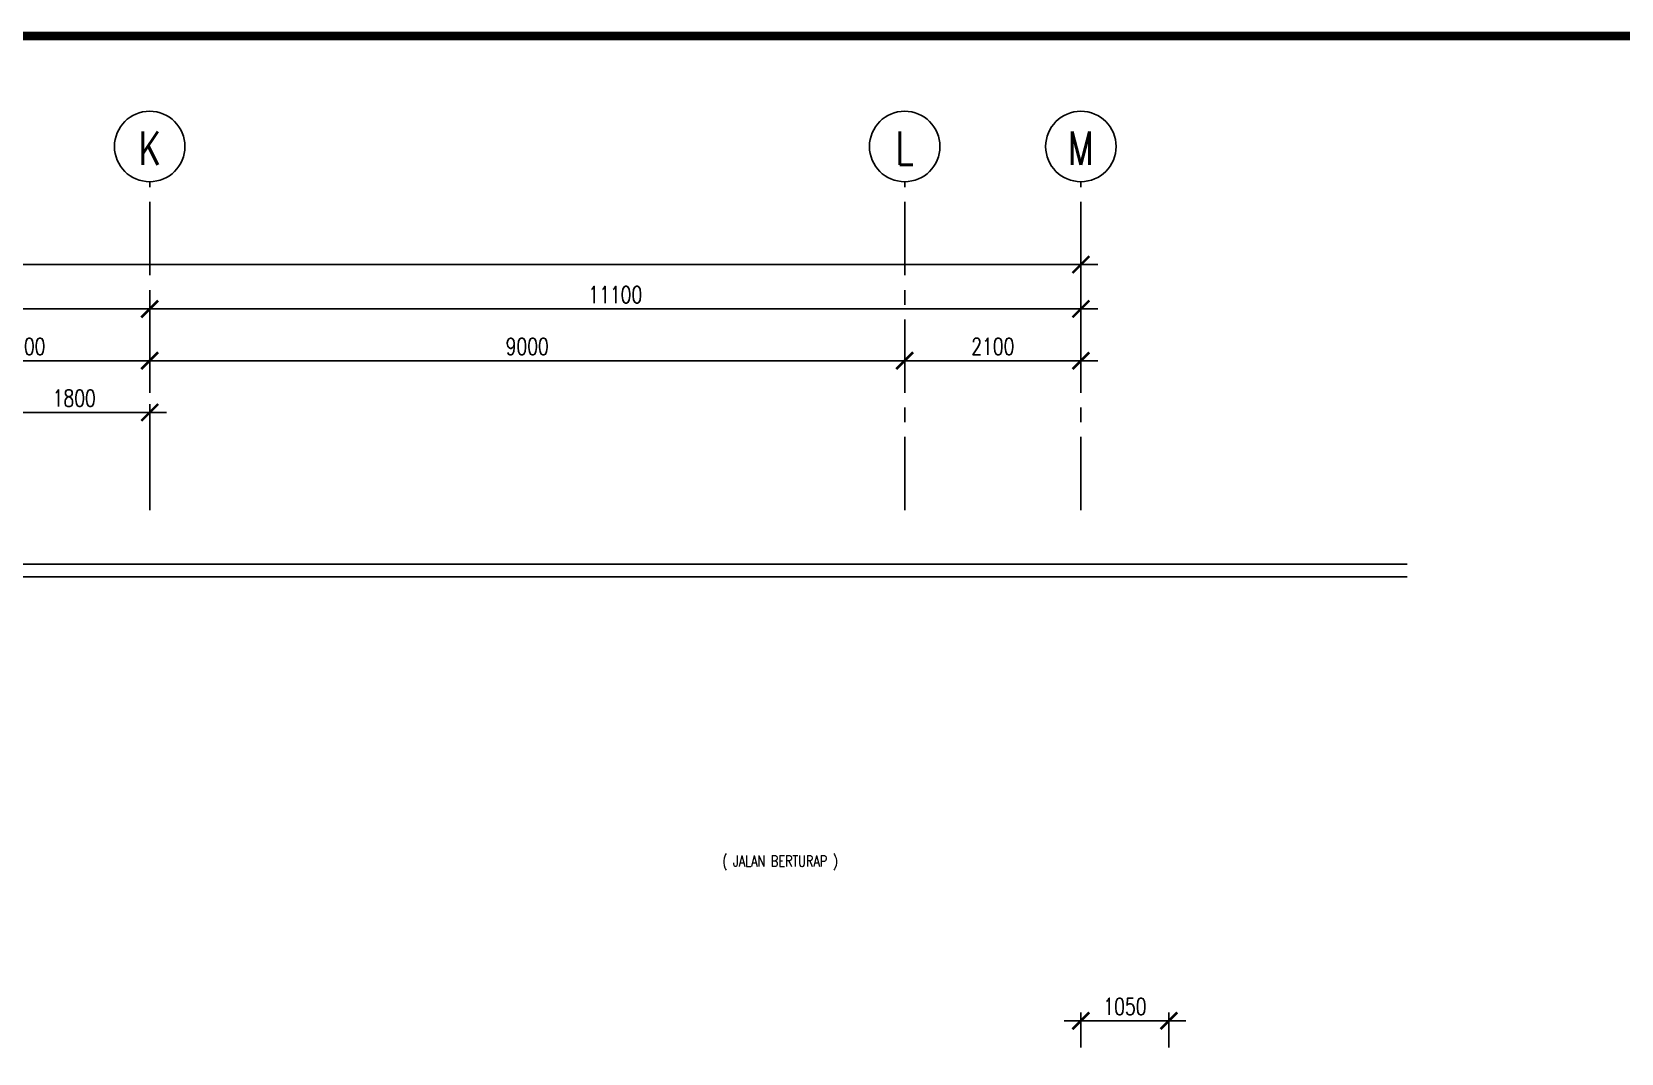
# Model space of a CAD drawing. Header units: inches. Extents: x -106706990 to 300603, y -86718466 to 1728185.
# Drawn here: x 50433 to 69380, y 43880 to 56059 of the extents above; entities that cross this region are included whole.
import ezdxf
from ezdxf.enums import TextEntityAlignment as Align

# ---------------------------------------------------------------- set-up
doc = ezdxf.new("R2010")
doc.units = ezdxf.units.IN
doc.header["$MEASUREMENT"] = 0
doc.linetypes.add('CENTER', pattern=[2, 1.25, -0.25, 0.25, -0.25])
for name, color, linetype in [('A-BUBLE', 8, 'Continuous'), ('A-BUBLETEXT', 7, 'Continuous'), ('A-DIM100', 4, 'Continuous'), ('A-FLR SYM', 13, 'Continuous'), ('A-JALAN', 11, 'Continuous'), ('Grid', 8, 'CENTER')]:
    doc.layers.add(name, color=color, linetype=linetype)
doc.styles.add('ROMANS', font='romans.shx', dxfattribs={"width": 0.75, "height": 200})
doc.styles.add('STYLE2', font='romans.shx', dxfattribs={"width": 0.75, "height": 1000})
doc.dimstyles.new('DIM 100', dxfattribs={"dimtxt": 200, "dimasz": 200, "dimexe": 100, "dimexo": 70, "dimgap": 70, "dimtad": 1, "dimtoh": 1, "dimdec": 0, "dimzin": 0, "dimdsep": 46, "dimtxsty": 'ROMANS', "dimblk": 'ARCHTICK', "dimcen": 0.09, "dimdle": 200, "dimclrd": 4, "dimclre": 4, "dimclrt": 2, "dimadec": 0, "dimazin": 0, "dimtfac": 1, "dimtdec": 0, "dimtmove": 1, "dimatfit": 3, "dimfxl": 1, "dimtzin": 0, "dimarcsym": 0})

# ---------------------------------------------------------------- blocks, each defined once
blk = doc.blocks.new('_ArchTick')
at = {"color": 0, "linetype": 'ByBlock', "const_width": 0.15}
blk.add_lwpolyline([(-0.5, -0.5), (0.5, 0.5)], dxfattribs=at)
blk = doc.blocks.new('*D37')
at = {"layer": 'A-DIM100', "color": 4, "lineweight": -2, "transparency": 16777216}
for p, q in [((52039, 52137), (48639, 52137)), ((48839, 51820), (48839, 52237)), ((51839, 51820), (51839, 52237))]:
    blk.add_line(p, q, dxfattribs=at)
at = {"layer": 'DEFPOINTS', "color": 0, "transparency": 16777216}
for p in [(48839, 52137), (48839, 51750), (51839, 51750)]:
    blk.add_point(p, dxfattribs=at)
at = {"layer": 'A-DIM100', "color": 4, "lineweight": -2, "transparency": 16777216, "xscale": 200, "yscale": 200, "zscale": 200, "rotation": 180}
blk.add_blockref('_ArchTick', (48839, 52137), dxfattribs=at)
at = {"layer": 'A-DIM100', "color": 4, "lineweight": -2, "transparency": 16777216, "xscale": 200, "yscale": 200, "zscale": 200}
blk.add_blockref('_ArchTick', (51839, 52137), dxfattribs=at)
at = {"layer": 'A-DIM100', "color": 2, "transparency": 16777216, "insert": (50339, 52307), "char_height": 200, "attachment_point": 5, "style": 'ROMANS'}
blk.add_mtext('3000', dxfattribs=at)
blk = doc.blocks.new('*D38')
at = {"layer": 'A-DIM100', "color": 4, "lineweight": -2, "transparency": 16777216}
for p, q in [((61039, 52137), (51639, 52137)), ((51839, 51820), (51839, 52237)), ((60839, 51820), (60839, 52237))]:
    blk.add_line(p, q, dxfattribs=at)
at = {"layer": 'DEFPOINTS', "color": 0, "transparency": 16777216}
for p in [(51839, 52137), (51839, 51750), (60839, 51750)]:
    blk.add_point(p, dxfattribs=at)
at = {"layer": 'A-DIM100', "color": 4, "lineweight": -2, "transparency": 16777216, "xscale": 200, "yscale": 200, "zscale": 200, "rotation": 180}
blk.add_blockref('_ArchTick', (51839, 52137), dxfattribs=at)
at = {"layer": 'A-DIM100', "color": 4, "lineweight": -2, "transparency": 16777216, "xscale": 200, "yscale": 200, "zscale": 200}
blk.add_blockref('_ArchTick', (60839, 52137), dxfattribs=at)
at = {"layer": 'A-DIM100', "color": 2, "transparency": 16777216, "insert": (56339, 52307), "char_height": 200, "attachment_point": 5, "style": 'ROMANS'}
blk.add_mtext('9000', dxfattribs=at)
blk = doc.blocks.new('*D39')
at = {"layer": 'A-DIM100', "color": 4, "lineweight": -2, "transparency": 16777216}
for p, q in [((63139, 52137), (60639, 52137)), ((60839, 51820), (60839, 52237)), ((62939, 51820), (62939, 52237))]:
    blk.add_line(p, q, dxfattribs=at)
at = {"layer": 'DEFPOINTS', "color": 0, "transparency": 16777216}
for p in [(60839, 52137), (60839, 51750), (62939, 51750)]:
    blk.add_point(p, dxfattribs=at)
at = {"layer": 'A-DIM100', "color": 4, "lineweight": -2, "transparency": 16777216, "xscale": 200, "yscale": 200, "zscale": 200, "rotation": 180}
blk.add_blockref('_ArchTick', (60839, 52137), dxfattribs=at)
at = {"layer": 'A-DIM100', "color": 4, "lineweight": -2, "transparency": 16777216, "xscale": 200, "yscale": 200, "zscale": 200}
blk.add_blockref('_ArchTick', (62939, 52137), dxfattribs=at)
at = {"layer": 'A-DIM100', "color": 2, "transparency": 16777216, "insert": (61889, 52307), "char_height": 200, "attachment_point": 5, "style": 'ROMANS'}
blk.add_mtext('2100', dxfattribs=at)
blk = doc.blocks.new('*D40')
at = {"layer": 'A-DIM100', "color": 4, "lineweight": -2, "transparency": 16777216}
for p, q in [((6639, 53283), (63139, 53283)), ((6839, 52966), (6839, 53383)), ((62939, 52966), (62939, 53383))]:
    blk.add_line(p, q, dxfattribs=at)
at = {"layer": 'DEFPOINTS', "color": 0, "transparency": 16777216}
for p in [(62939, 53283), (6839, 52896), (62939, 52896)]:
    blk.add_point(p, dxfattribs=at)
at = {"layer": 'A-DIM100', "color": 4, "lineweight": -2, "transparency": 16777216, "xscale": 200, "yscale": 200, "zscale": 200, "rotation": 180}
blk.add_blockref('_ArchTick', (6839, 53283), dxfattribs=at)
at = {"layer": 'A-DIM100', "color": 4, "lineweight": -2, "transparency": 16777216, "xscale": 200, "yscale": 200, "zscale": 200}
blk.add_blockref('_ArchTick', (62939, 53283), dxfattribs=at)
at = {"layer": 'A-DIM100', "color": 2, "transparency": 16777216, "insert": (34889, 53453), "char_height": 200, "attachment_point": 5, "style": 'ROMANS'}
blk.add_mtext('56100', dxfattribs=at)
blk = doc.blocks.new('*D78')
at = {"layer": 'A-DIM100', "color": 4, "lineweight": -2, "transparency": 16777216}
for p, q in [((52039, 52754), (42639, 52754)), ((42839, 52437), (42839, 52854)), ((51839, 52437), (51839, 52854))]:
    blk.add_line(p, q, dxfattribs=at)
at = {"layer": 'DEFPOINTS', "color": 0, "transparency": 16777216}
for p in [(42839, 52754), (42839, 52367), (51839, 52367)]:
    blk.add_point(p, dxfattribs=at)
at = {"layer": 'A-DIM100', "color": 4, "lineweight": -2, "transparency": 16777216, "xscale": 200, "yscale": 200, "zscale": 200, "rotation": 180}
blk.add_blockref('_ArchTick', (42839, 52754), dxfattribs=at)
at = {"layer": 'A-DIM100', "color": 4, "lineweight": -2, "transparency": 16777216, "xscale": 200, "yscale": 200, "zscale": 200}
blk.add_blockref('_ArchTick', (51839, 52754), dxfattribs=at)
at = {"layer": 'A-DIM100', "color": 2, "transparency": 16777216, "insert": (47339, 52924), "char_height": 200, "attachment_point": 5, "style": 'ROMANS'}
blk.add_mtext('9000', dxfattribs=at)
blk = doc.blocks.new('*D65')
at = {"layer": 'A-DIM100', "color": 4, "lineweight": -2, "transparency": 16777216}
for p, q in [((51639, 52754), (63139, 52754)), ((51839, 52437), (51839, 52854)), ((62939, 52437), (62939, 52854))]:
    blk.add_line(p, q, dxfattribs=at)
at = {"layer": 'DEFPOINTS', "color": 0, "transparency": 16777216}
for p in [(62939, 52754), (51839, 52367), (62939, 52367)]:
    blk.add_point(p, dxfattribs=at)
at = {"layer": 'A-DIM100', "color": 4, "lineweight": -2, "transparency": 16777216, "xscale": 200, "yscale": 200, "zscale": 200, "rotation": 180}
blk.add_blockref('_ArchTick', (51839, 52754), dxfattribs=at)
at = {"layer": 'A-DIM100', "color": 4, "lineweight": -2, "transparency": 16777216, "xscale": 200, "yscale": 200, "zscale": 200}
blk.add_blockref('_ArchTick', (62939, 52754), dxfattribs=at)
at = {"layer": 'A-DIM100', "color": 2, "transparency": 16777216, "insert": (57389, 52924), "char_height": 200, "attachment_point": 5, "style": 'ROMANS'}
blk.add_mtext('11100', dxfattribs=at)
blk = doc.blocks.new('*D60')
at = {"layer": 'A-DIM100', "color": 4, "lineweight": -2, "transparency": 16777216}
for p, q in [((50039, 51203), (50039, 51620)), ((51839, 51203), (51839, 51620)), ((49839, 51520), (52039, 51520))]:
    blk.add_line(p, q, dxfattribs=at)
at = {"layer": 'DEFPOINTS', "color": 0, "transparency": 16777216}
for p in [(51839, 51520), (50039, 51133), (51839, 51133)]:
    blk.add_point(p, dxfattribs=at)
at = {"layer": 'A-DIM100', "color": 4, "lineweight": -2, "transparency": 16777216, "xscale": 200, "yscale": 200, "zscale": 200, "rotation": 180}
blk.add_blockref('_ArchTick', (50039, 51520), dxfattribs=at)
at = {"layer": 'A-DIM100', "color": 4, "lineweight": -2, "transparency": 16777216, "xscale": 200, "yscale": 200, "zscale": 200}
blk.add_blockref('_ArchTick', (51839, 51520), dxfattribs=at)
at = {"layer": 'A-DIM100', "color": 2, "transparency": 16777216, "insert": (50939, 51690), "char_height": 200, "attachment_point": 5, "style": 'ROMANS'}
blk.add_mtext('1800', dxfattribs=at)
blk = doc.blocks.new('*D36')
at = {"layer": 'A-DIM100', "color": 4, "lineweight": -2, "transparency": 16777216}
for p, q in [((62939, 43950), (62939, 44367)), ((63989, 43950), (63989, 44367)), ((62739, 44267), (64189, 44267))]:
    blk.add_line(p, q, dxfattribs=at)
at = {"layer": 'DEFPOINTS', "color": 0, "transparency": 16777216}
for p in [(63989, 44267), (62939, 43880), (63989, 43880)]:
    blk.add_point(p, dxfattribs=at)
at = {"layer": 'A-DIM100', "color": 4, "lineweight": -2, "transparency": 16777216, "xscale": 200, "yscale": 200, "zscale": 200, "rotation": 180}
blk.add_blockref('_ArchTick', (62939, 44267), dxfattribs=at)
at = {"layer": 'A-DIM100', "color": 4, "lineweight": -2, "transparency": 16777216, "xscale": 200, "yscale": 200, "zscale": 200}
blk.add_blockref('_ArchTick', (63989, 44267), dxfattribs=at)
at = {"layer": 'A-DIM100', "color": 2, "transparency": 16777216, "insert": (63464, 44437), "char_height": 200, "attachment_point": 5, "style": 'ROMANS'}
blk.add_mtext('1050', dxfattribs=at)

msp = doc.modelspace()

# ---------------------------------------------------------------- linework, layer by layer
at = {"color": 7}
msp.add_lwpolyline([(4.1, 56008.6, 100, 100, 0), (79504.1, 56008.6, 100, 100, 0)], format="xyseb", dxfattribs=at)
at = {"layer": 'A-BUBLE'}
for centre in [(51838.8, 54691), (51838.8, 54691), (60838.8, 54691), (62938.8, 54691)]:
    msp.add_circle(centre, 420, dxfattribs=at)
at = {"layer": 'A-JALAN', "color": 8}
for p, q in [((66830.3, 49709.4), (47638.8, 49709.4)), ((66830.3, 49559.4), (47788.8, 49559.4))]:
    msp.add_line(p, q, dxfattribs=at)
at = {"layer": 'Grid', "ltscale": 700}
for p, q in [((51838.8, 50354.9), (51838.8, 54271)), ((60838.8, 50354.9), (60838.8, 54271)), ((62938.8, 50354.9), (62938.8, 54271))]:
    msp.add_line(p, q, dxfattribs=at)

# ---------------------------------------------------------------- texts
at = {"layer": 'A-BUBLETEXT', "color": 3, "style": 'STYLE2', "width": 0.75}
for s, p in [('K', (51838.8, 54470.8)), ('L', (60838.8, 54470.8)), ('M', (62938.8, 54470.8))]:
    msp.add_text(s, height=400, dxfattribs=at).set_placement(p, align=Align.CENTER)
at = {"layer": 'A-FLR SYM', "color": 8, "style": 'ROMANS', "width": 0.75}
msp.add_text('( JALAN BERTURAP )', height=131.25, dxfattribs=at).set_placement((58665.9, 46105.1))

# ---------------------------------------------------------------- dimensions: what is measured, and where the dimension line sits
at = {"layer": 'A-DIM100'}
for base, p1, p2, picture, middle in [((62938.8, 53282.7), (6838.8, 52895.6), (62938.8, 52895.6), '*D40', (34888.8, 53452.7)), ((62938.8, 52754), (51838.8, 52366.9), (62938.8, 52366.9), '*D65', (57388.8, 52924)), ((51838.8, 51519.7), (50038.8, 51132.6), (51838.8, 51132.6), '*D60', (50938.8, 51689.7)), ((63988.8, 44267.4), (62938.8, 43880.4), (63988.8, 43880.4), '*D36', (63463.8, 44437.4))]:
    dim = msp.add_linear_dim(base=base, p1=p1, p2=p2, dimstyle='DIM 100', dxfattribs=at)
    dim.commit()
    dim.dimension.update_dxf_attribs({"geometry": picture, "text_midpoint": middle})
for base, p1, p2, picture, middle in [((42838.8, 52754), (51838.8, 52366.9), (42838.8, 52366.9), '*D78', (47338.8, 52924)), ((48838.8, 52136.8), (51838.8, 51749.8), (48838.8, 51749.8), '*D37', (50338.8, 52306.8)), ((51838.8, 52136.8), (60838.8, 51749.8), (51838.8, 51749.8), '*D38', (56338.8, 52306.8)), ((60838.8, 52136.8), (62938.8, 51749.8), (60838.8, 51749.8), '*D39', (61888.8, 52306.8))]:
    dim = msp.add_linear_dim(base=base, p1=p1, p2=p2, angle=180, dimstyle='DIM 100', dxfattribs=at)
    dim.commit()
    dim.dimension.update_dxf_attribs({"geometry": picture, "text_midpoint": middle})

doc.saveas('drawing.dxf')
